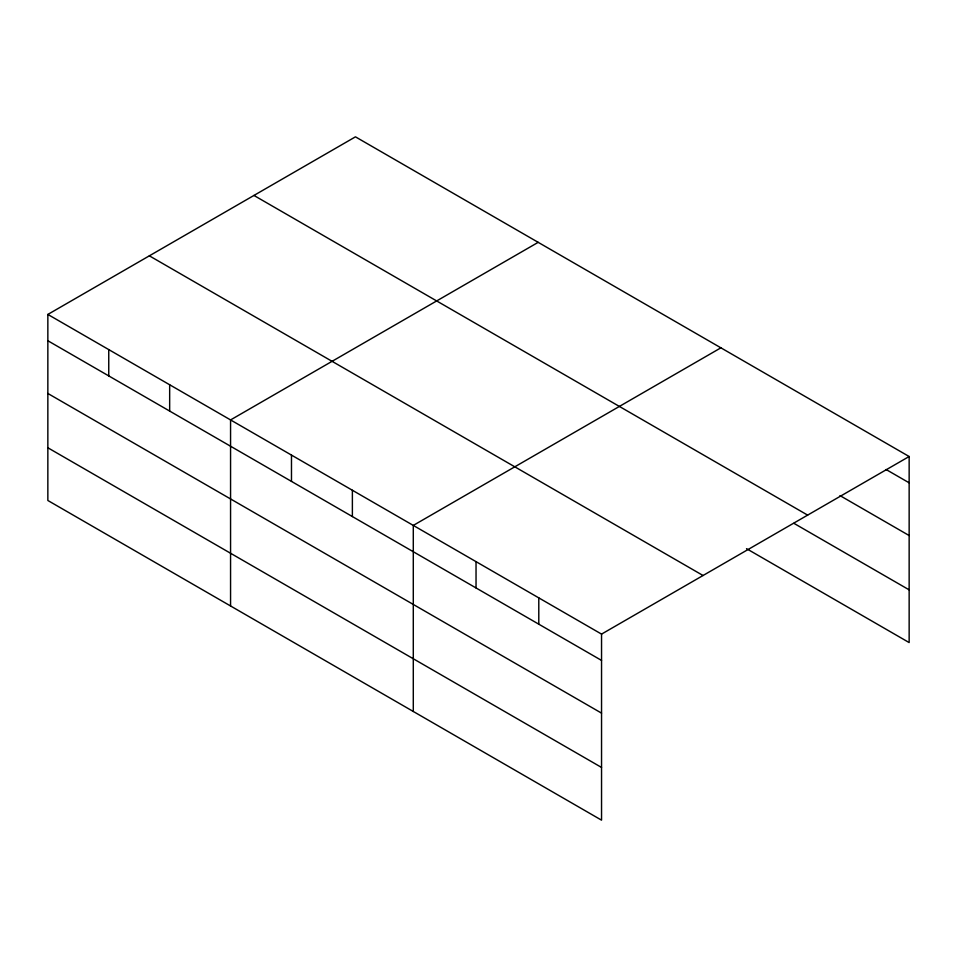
<?xml version="1.0" encoding="UTF-8"?>
<svg xmlns="http://www.w3.org/2000/svg" width="957" height="957" viewBox="0 0 957 957"><rect width="100%" height="100%" fill="white"/><g stroke="black" fill="none" stroke-linecap="round" stroke-linejoin="round"><path stroke-width="1.44" d="M47.85 314.434L601.546 634.108L601.546 820.161L47.85 500.487L47.85 314.434L355.454 136.839L909.15 456.513L909.15 642.566L746.508 548.66M538.181 242.336L230.565 419.932L230.565 605.984M720.896 347.822L413.292 525.417L413.292 711.47M601.546 634.108L909.15 456.513M886.098 469.516L909.15 482.818M839.995 495.606L909.15 535.537M253.952 195.443L807.636 515.117M793.891 523.312L909.15 589.847M149.364 255.83L703.048 575.504M47.85 340.74L601.546 660.414M47.85 393.459L601.546 713.132M47.85 447.768L601.546 767.442M538.791 597.874L538.791 624.191M476.036 561.651L476.036 587.957M352.379 490.259L352.379 516.565M291.478 455.089L291.478 481.395M169.664 384.762L169.664 411.067M108.751 349.604L108.751 375.91"/></g></svg>
